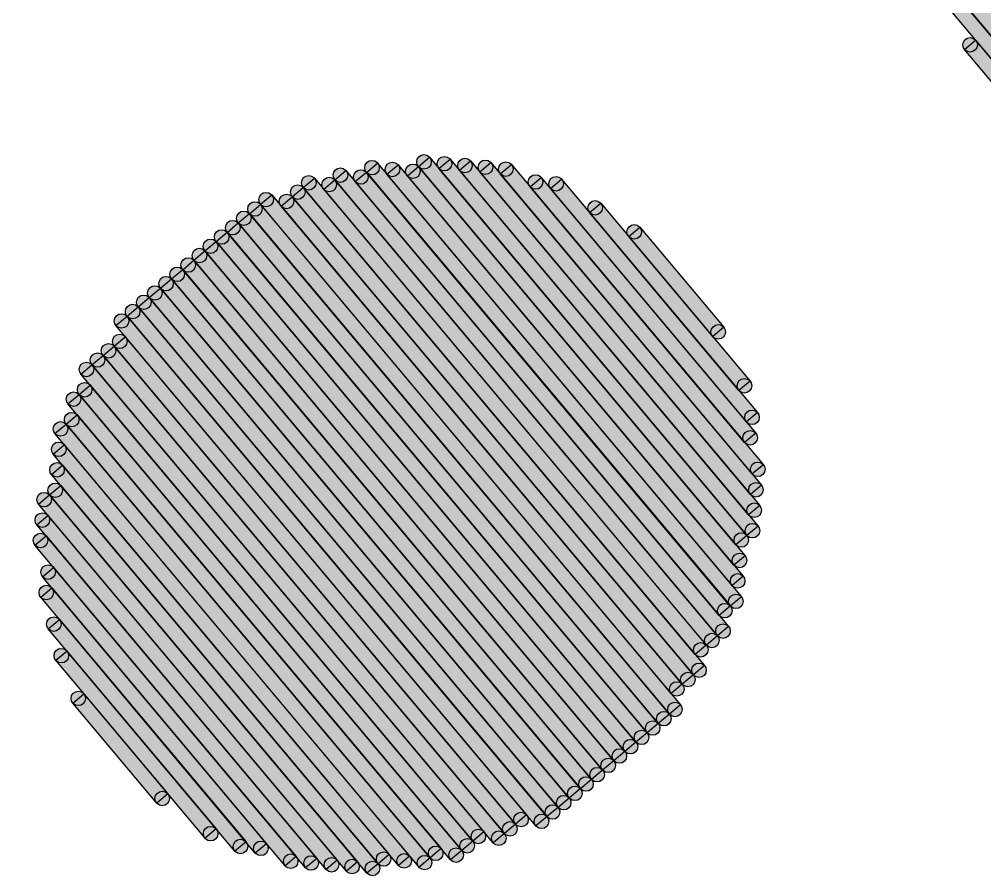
# Model space of a CAD drawing. Header units: millimetres. Extents: x -4 to 157, y -60 to 103.
# Drawn here: x 107.443 to 109.938, y -8.896 to -6.681 of the extents above; entities that cross this region are included whole.
import ezdxf

# ---------------------------------------------------------------- set-up
doc = ezdxf.new("R2010")
doc.units = ezdxf.units.MM
doc.layers.add('BottomSolder', color=6, linetype='Continuous', true_color=0xff00ff)

msp = doc.modelspace()

# ---------------------------------------------------------------- hatches: boundary and pattern name
at = {"layer": 'BottomSolder', "true_color": 0xff00ff}
for points in [[(95.9028, 10.0225), (95.9316, 10.0466), (111.3959, -8.3834), (111.3672, -8.4075)], [(95.8739, 9.9983), (95.9027, 10.0224), (111.3674, -8.4075), (111.3387, -8.4316)], [(109.8864, -6.7594), (109.9151, -6.7352), (111.3386, -8.4315), (111.3098, -8.4557)], [(108.4745, -7.0621), (108.5032, -7.0379), (109.3236, -8.0156), (109.2948, -8.0397)], [(108.34, -7.077), (108.3688, -7.0528), (109.3096, -8.1742), (109.2808, -8.1983)], [(108.393, -7.0815), (108.4217, -7.0574), (109.3143, -8.1212), (109.2855, -8.1454)], [(108.4459, -7.0862), (108.4746, -7.0621), (109.3191, -8.0684), (109.2903, -8.0926)], [(108.5274, -7.0667), (108.5562, -7.0426), (109.3525, -7.9914), (109.3238, -8.0156)], [(108.5804, -7.0715), (108.6091, -7.0473), (109.357, -7.9385), (109.3282, -7.9626)], [(108.6333, -7.0759), (108.6621, -7.0518), (109.3615, -7.8856), (109.3327, -7.9098)], [(108.6861, -7.0807), (108.7149, -7.0566), (109.3662, -7.8328), (109.3374, -7.8569)], [(108.2584, -7.0963), (108.2872, -7.0722), (109.2764, -8.2512), (109.2476, -8.2753)], [(108.3112, -7.101), (108.34, -7.0769), (109.281, -8.1982), (109.2523, -8.2224)], [(108.1768, -7.116), (108.2055, -7.0919), (109.2188, -8.2994), (109.1901, -8.3235)], [(108.2296, -7.1206), (108.2583, -7.0965), (109.2477, -8.2753), (109.2189, -8.2994)], [(108.7631, -7.114), (108.7918, -7.0899), (109.3466, -7.7511), (109.3179, -7.7753)], [(108.816, -7.1186), (108.8448, -7.0944), (109.3513, -7.6983), (109.3225, -7.7224)], [(108.0664, -7.1596), (108.0951, -7.1355), (109.1567, -8.4006), (109.128, -8.4247)], [(108.1481, -7.1402), (108.1769, -7.1161), (109.2141, -8.3523), (109.1854, -8.3765)], [(108.0376, -7.1838), (108.0663, -7.1597), (109.1521, -8.4535), (109.1233, -8.4776)], [(108.1193, -7.1642), (108.148, -7.1401), (109.1855, -8.3765), (109.1567, -8.4006)], [(108.917, -7.1808), (108.9458, -7.1566), (109.3318, -7.6166), (109.303, -7.6407)], [(108.0087, -7.2078), (108.0375, -7.1837), (109.1233, -8.4775), (109.0946, -8.5016)], [(107.9801, -7.2321), (108.0089, -7.2079), (109.0946, -8.5017), (109.0659, -8.5259)], [(107.9514, -7.2561), (107.9802, -7.232), (109.0657, -8.5258), (109.037, -8.5499)], [(109.0181, -7.2429), (109.0469, -7.2187), (109.2641, -7.4774), (109.2353, -7.5015)], [(107.9227, -7.2802), (107.9514, -7.2561), (109.037, -8.55), (109.0083, -8.5741)], [(107.8939, -7.3042), (107.9227, -7.2801), (109.0083, -8.5741), (108.9796, -8.5982)], [(107.865, -7.3286), (107.8938, -7.3044), (108.9796, -8.5982), (108.9508, -8.6223)], [(107.8365, -7.3526), (107.8652, -7.3285), (108.9508, -8.6223), (108.922, -8.6465)], [(107.8076, -7.3768), (107.8364, -7.3526), (108.9221, -8.6465), (108.8934, -8.6706)], [(107.7788, -7.4009), (107.8075, -7.3767), (108.8933, -8.6705), (108.8646, -8.6947)], [(107.7501, -7.425), (107.7788, -7.4008), (108.8645, -8.6947), (108.8358, -8.7188)], [(107.7214, -7.449), (107.7501, -7.4249), (108.8356, -8.7188), (108.8069, -8.7429)], [(107.6926, -7.4733), (107.7214, -7.4492), (108.8072, -8.7429), (108.7784, -8.767)], [(107.688, -7.526), (107.7167, -7.5019), (108.7541, -8.7383), (108.7253, -8.7624)], [(107.6592, -7.5503), (107.6879, -7.5262), (108.7254, -8.7624), (108.6966, -8.7865)], [(107.6304, -7.5744), (107.6592, -7.5503), (108.6966, -8.7866), (108.6679, -8.8107)], [(107.6017, -7.5987), (107.6305, -7.5745), (108.6439, -8.7819), (108.6151, -8.8061)], [(107.5972, -7.6512), (107.6259, -7.6271), (108.6151, -8.8061), (108.5863, -8.8302)], [(107.5685, -7.6754), (107.5973, -7.6513), (108.5863, -8.8303), (108.5575, -8.8544)], [(107.5637, -7.7283), (107.5924, -7.7042), (108.5334, -8.8256), (108.5046, -8.8497)], [(107.5349, -7.7525), (107.5637, -7.7284), (108.5047, -8.8496), (108.476, -8.8737)], [(107.5303, -7.8053), (107.559, -7.7812), (108.4518, -8.8451), (108.423, -8.8692)], [(107.5257, -7.8583), (107.5545, -7.8342), (108.3988, -8.8404), (108.3701, -8.8646)], [(107.4924, -7.9353), (107.5211, -7.9111), (108.3173, -8.8599), (108.2885, -8.884)], [(107.5211, -7.9111), (107.5499, -7.887), (108.3702, -8.8647), (108.3414, -8.8888)], [(107.4877, -7.9881), (107.5164, -7.964), (108.2643, -8.8552), (108.2356, -8.8794)], [(107.4832, -8.0409), (107.5119, -8.0168), (108.2115, -8.8507), (108.1828, -8.8748)], [(107.5026, -8.1226), (107.5314, -8.0985), (108.1587, -8.846), (108.1299, -8.8702)], [(107.498, -8.1755), (107.5267, -8.1514), (108.0816, -8.8128), (108.0528, -8.8369)], [(107.5176, -8.2572), (107.5463, -8.2331), (108.0288, -8.808), (108, -8.8322)], [(107.537, -8.3387), (107.5657, -8.3146), (107.9517, -8.7747), (107.923, -8.7989)], [(107.5807, -8.4491), (107.6095, -8.425), (107.8266, -8.6839), (107.7978, -8.708)]]:
    msp.add_hatch(color=6, dxfattribs=at).paths.add_polyline_path(points, flags=0)
h = msp.add_hatch(color=6, dxfattribs=at)
edge = h.paths.add_edge_path(flags=0)
edge.add_arc((109.9008, -6.7473), 0.0188, 0, 360)
h = msp.add_hatch(color=6, dxfattribs=at)
edge = h.paths.add_edge_path(flags=0)
edge.add_arc((108.4889, -7.05), 0.0188, 0, 360)
h = msp.add_hatch(color=6, dxfattribs=at)
edge = h.paths.add_edge_path(flags=0)
edge.add_arc((108.5418, -7.0546), 0.0188, 0, 360)
h = msp.add_hatch(color=6, dxfattribs=at)
edge = h.paths.add_edge_path(flags=0)
edge.add_arc((108.3544, -7.0649), 0.0188, 0, 360)
h = msp.add_hatch(color=6, dxfattribs=at)
edge = h.paths.add_edge_path(flags=0)
edge.add_arc((108.4073, -7.0695), 0.0188, 0, 360)
h = msp.add_hatch(color=6, dxfattribs=at)
edge = h.paths.add_edge_path(flags=0)
edge.add_arc((108.4602, -7.0742), 0.0188, 0, 360)
h = msp.add_hatch(color=6, dxfattribs=at)
edge = h.paths.add_edge_path(flags=0)
edge.add_arc((108.5948, -7.0594), 0.0188, 0, 360)
h = msp.add_hatch(color=6, dxfattribs=at)
edge = h.paths.add_edge_path(flags=0)
edge.add_arc((108.6477, -7.0639), 0.0188, 0, 360)
h = msp.add_hatch(color=6, dxfattribs=at)
edge = h.paths.add_edge_path(flags=0)
edge.add_arc((108.7005, -7.0686), 0.0188, 0, 360)
h = msp.add_hatch(color=6, dxfattribs=at)
edge = h.paths.add_edge_path(flags=0)
edge.add_arc((108.1911, -7.1039), 0.0188, 0, 360)
h = msp.add_hatch(color=6, dxfattribs=at)
edge = h.paths.add_edge_path(flags=0)
edge.add_arc((108.2728, -7.0842), 0.0188, 0, 360)
h = msp.add_hatch(color=6, dxfattribs=at)
edge = h.paths.add_edge_path(flags=0)
edge.add_arc((108.3256, -7.089), 0.0188, 0, 360)
h = msp.add_hatch(color=6, dxfattribs=at)
edge = h.paths.add_edge_path(flags=0)
edge.add_arc((108.7774, -7.1019), 0.0188, 0, 360)
h = msp.add_hatch(color=6, dxfattribs=at)
edge = h.paths.add_edge_path(flags=0)
edge.add_arc((108.8304, -7.1065), 0.0188, 0, 360)
h = msp.add_hatch(color=6, dxfattribs=at)
edge = h.paths.add_edge_path(flags=0)
edge.add_arc((108.1625, -7.1281), 0.0188, 0, 360)
h = msp.add_hatch(color=6, dxfattribs=at)
edge = h.paths.add_edge_path(flags=0)
edge.add_arc((108.244, -7.1086), 0.0188, 0, 360)
h = msp.add_hatch(color=6, dxfattribs=at)
edge = h.paths.add_edge_path(flags=0)
edge.add_arc((108.0807, -7.1475), 0.0188, 0, 360)
h = msp.add_hatch(color=6, dxfattribs=at)
edge = h.paths.add_edge_path(flags=0)
edge.add_arc((108.1336, -7.1522), 0.0188, 0, 360)
h = msp.add_hatch(color=6, dxfattribs=at)
edge = h.paths.add_edge_path(flags=0)
edge.add_arc((108.0519, -7.1717), 0.0188, 0, 360)
h = msp.add_hatch(color=6, dxfattribs=at)
edge = h.paths.add_edge_path(flags=0)
edge.add_arc((108.9314, -7.1687), 0.0188, 0, 360)
h = msp.add_hatch(color=6, dxfattribs=at)
edge = h.paths.add_edge_path(flags=0)
edge.add_arc((108.0231, -7.1957), 0.0188, 0, 360)
h = msp.add_hatch(color=6, dxfattribs=at)
edge = h.paths.add_edge_path(flags=0)
edge.add_arc((107.9945, -7.22), 0.0188, 0, 360)
h = msp.add_hatch(color=6, dxfattribs=at)
edge = h.paths.add_edge_path(flags=0)
edge.add_arc((109.0325, -7.2308), 0.0188, 0, 360)
h = msp.add_hatch(color=6, dxfattribs=at)
edge = h.paths.add_edge_path(flags=0)
edge.add_arc((107.9658, -7.2441), 0.0188, 0, 360)
h = msp.add_hatch(color=6, dxfattribs=at)
edge = h.paths.add_edge_path(flags=0)
edge.add_arc((107.937, -7.2681), 0.0188, 0, 360)
h = msp.add_hatch(color=6, dxfattribs=at)
edge = h.paths.add_edge_path(flags=0)
edge.add_arc((107.9083, -7.2921), 0.0188, 0, 360)
h = msp.add_hatch(color=6, dxfattribs=at)
edge = h.paths.add_edge_path(flags=0)
edge.add_arc((107.8794, -7.3165), 0.0188, 0, 360)
h = msp.add_hatch(color=6, dxfattribs=at)
edge = h.paths.add_edge_path(flags=0)
edge.add_arc((107.8508, -7.3406), 0.0188, 0, 360)
h = msp.add_hatch(color=6, dxfattribs=at)
edge = h.paths.add_edge_path(flags=0)
edge.add_arc((107.822, -7.3647), 0.0188, 0, 360)
h = msp.add_hatch(color=6, dxfattribs=at)
edge = h.paths.add_edge_path(flags=0)
edge.add_arc((107.7932, -7.3888), 0.0188, 0, 360)
h = msp.add_hatch(color=6, dxfattribs=at)
edge = h.paths.add_edge_path(flags=0)
edge.add_arc((107.7644, -7.4129), 0.0188, 0, 360)
h = msp.add_hatch(color=6, dxfattribs=at)
edge = h.paths.add_edge_path(flags=0)
edge.add_arc((107.7357, -7.4369), 0.0188, 0, 360)
h = msp.add_hatch(color=6, dxfattribs=at)
edge = h.paths.add_edge_path(flags=0)
edge.add_arc((107.707, -7.4612), 0.0188, 0, 360)
h = msp.add_hatch(color=6, dxfattribs=at)
edge = h.paths.add_edge_path(flags=0)
edge.add_arc((109.2497, -7.4895), 0.0188, 0, 360)
h = msp.add_hatch(color=6, dxfattribs=at)
edge = h.paths.add_edge_path(flags=0)
edge.add_arc((107.7023, -7.514), 0.0188, 0, 360)
h = msp.add_hatch(color=6, dxfattribs=at)
edge = h.paths.add_edge_path(flags=0)
edge.add_arc((107.6735, -7.5383), 0.0188, 0, 360)
h = msp.add_hatch(color=6, dxfattribs=at)
edge = h.paths.add_edge_path(flags=0)
edge.add_arc((107.6448, -7.5623), 0.0188, 0, 360)
h = msp.add_hatch(color=6, dxfattribs=at)
edge = h.paths.add_edge_path(flags=0)
edge.add_arc((107.6161, -7.5866), 0.0188, 0, 360)
h = msp.add_hatch(color=6, dxfattribs=at)
edge = h.paths.add_edge_path(flags=0)
edge.add_arc((109.3174, -7.6287), 0.0188, 0, 360)
h = msp.add_hatch(color=6, dxfattribs=at)
edge = h.paths.add_edge_path(flags=0)
edge.add_arc((107.6116, -7.6392), 0.0188, 0, 360)
h = msp.add_hatch(color=6, dxfattribs=at)
edge = h.paths.add_edge_path(flags=0)
edge.add_arc((107.5829, -7.6634), 0.0188, 0, 360)
h = msp.add_hatch(color=6, dxfattribs=at)
edge = h.paths.add_edge_path(flags=0)
edge.add_arc((107.5781, -7.7163), 0.0188, 0, 360)
h = msp.add_hatch(color=6, dxfattribs=at)
edge = h.paths.add_edge_path(flags=0)
edge.add_arc((109.3369, -7.7104), 0.0188, 0, 360)
h = msp.add_hatch(color=6, dxfattribs=at)
edge = h.paths.add_edge_path(flags=0)
edge.add_arc((107.5493, -7.7404), 0.0188, 0, 360)
h = msp.add_hatch(color=6, dxfattribs=at)
edge = h.paths.add_edge_path(flags=0)
edge.add_arc((109.3322, -7.7632), 0.0188, 0, 360)
h = msp.add_hatch(color=6, dxfattribs=at)
edge = h.paths.add_edge_path(flags=0)
edge.add_arc((107.5447, -7.7932), 0.0188, 0, 360)
h = msp.add_hatch(color=6, dxfattribs=at)
edge = h.paths.add_edge_path(flags=0)
edge.add_arc((107.5401, -7.8462), 0.0188, 0, 360)
h = msp.add_hatch(color=6, dxfattribs=at)
edge = h.paths.add_edge_path(flags=0)
edge.add_arc((109.3518, -7.8448), 0.0188, 0, 360)
h = msp.add_hatch(color=6, dxfattribs=at)
edge = h.paths.add_edge_path(flags=0)
edge.add_arc((107.5355, -7.899), 0.0188, 0, 360)
h = msp.add_hatch(color=6, dxfattribs=at)
edge = h.paths.add_edge_path(flags=0)
edge.add_arc((109.3471, -7.8977), 0.0188, 0, 360)
h = msp.add_hatch(color=6, dxfattribs=at)
edge = h.paths.add_edge_path(flags=0)
edge.add_arc((107.5067, -7.9232), 0.0188, 0, 360)
h = msp.add_hatch(color=6, dxfattribs=at)
edge = h.paths.add_edge_path(flags=0)
edge.add_arc((109.3426, -7.9505), 0.0188, 0, 360)
h = msp.add_hatch(color=6, dxfattribs=at)
edge = h.paths.add_edge_path(flags=0)
edge.add_arc((107.5021, -7.9761), 0.0188, 0, 360)
h = msp.add_hatch(color=6, dxfattribs=at)
edge = h.paths.add_edge_path(flags=0)
edge.add_arc((109.3381, -8.0035), 0.0188, 0, 360)
h = msp.add_hatch(color=6, dxfattribs=at)
edge = h.paths.add_edge_path(flags=0)
edge.add_arc((107.4976, -8.0288), 0.0188, 0, 360)
h = msp.add_hatch(color=6, dxfattribs=at)
edge = h.paths.add_edge_path(flags=0)
edge.add_arc((109.3092, -8.0276), 0.0188, 0, 360)
h = msp.add_hatch(color=6, dxfattribs=at)
edge = h.paths.add_edge_path(flags=0)
edge.add_arc((109.3047, -8.0805), 0.0188, 0, 360)
h = msp.add_hatch(color=6, dxfattribs=at)
edge = h.paths.add_edge_path(flags=0)
edge.add_arc((107.517, -8.1105), 0.0188, 0, 360)
h = msp.add_hatch(color=6, dxfattribs=at)
edge = h.paths.add_edge_path(flags=0)
edge.add_arc((109.2999, -8.1333), 0.0188, 0, 360)
h = msp.add_hatch(color=6, dxfattribs=at)
edge = h.paths.add_edge_path(flags=0)
edge.add_arc((107.5124, -8.1634), 0.0188, 0, 360)
h = msp.add_hatch(color=6, dxfattribs=at)
edge = h.paths.add_edge_path(flags=0)
edge.add_arc((109.2952, -8.1863), 0.0188, 0, 360)
h = msp.add_hatch(color=6, dxfattribs=at)
edge = h.paths.add_edge_path(flags=0)
edge.add_arc((109.2666, -8.2103), 0.0188, 0, 360)
h = msp.add_hatch(color=6, dxfattribs=at)
edge = h.paths.add_edge_path(flags=0)
edge.add_arc((107.5319, -8.2451), 0.0188, 0, 360)
h = msp.add_hatch(color=6, dxfattribs=at)
edge = h.paths.add_edge_path(flags=0)
edge.add_arc((109.262, -8.2632), 0.0188, 0, 360)
h = msp.add_hatch(color=6, dxfattribs=at)
edge = h.paths.add_edge_path(flags=0)
edge.add_arc((109.2333, -8.2874), 0.0188, 0, 360)
h = msp.add_hatch(color=6, dxfattribs=at)
edge = h.paths.add_edge_path(flags=0)
edge.add_arc((107.5513, -8.3267), 0.0188, 0, 360)
h = msp.add_hatch(color=6, dxfattribs=at)
edge = h.paths.add_edge_path(flags=0)
edge.add_arc((109.2044, -8.3115), 0.0188, 0, 360)
h = msp.add_hatch(color=6, dxfattribs=at)
edge = h.paths.add_edge_path(flags=0)
edge.add_arc((109.1998, -8.3644), 0.0188, 0, 360)
h = msp.add_hatch(color=6, dxfattribs=at)
edge = h.paths.add_edge_path(flags=0)
edge.add_arc((109.1711, -8.3885), 0.0188, 0, 360)
h = msp.add_hatch(color=6, dxfattribs=at)
edge = h.paths.add_edge_path(flags=0)
edge.add_arc((109.1424, -8.4127), 0.0188, 0, 360)
h = msp.add_hatch(color=6, dxfattribs=at)
edge = h.paths.add_edge_path(flags=0)
edge.add_arc((107.5951, -8.4371), 0.0188, 0, 360)
h = msp.add_hatch(color=6, dxfattribs=at)
edge = h.paths.add_edge_path(flags=0)
edge.add_arc((109.1377, -8.4656), 0.0188, 0, 360)
h = msp.add_hatch(color=6, dxfattribs=at)
edge = h.paths.add_edge_path(flags=0)
edge.add_arc((109.109, -8.4895), 0.0188, 0, 360)
h = msp.add_hatch(color=6, dxfattribs=at)
edge = h.paths.add_edge_path(flags=0)
edge.add_arc((109.0802, -8.5138), 0.0188, 0, 360)
h = msp.add_hatch(color=6, dxfattribs=at)
edge = h.paths.add_edge_path(flags=0)
edge.add_arc((109.0513, -8.5379), 0.0188, 0, 360)
h = msp.add_hatch(color=6, dxfattribs=at)
edge = h.paths.add_edge_path(flags=0)
edge.add_arc((109.0227, -8.562), 0.0188, 0, 360)
h = msp.add_hatch(color=6, dxfattribs=at)
edge = h.paths.add_edge_path(flags=0)
edge.add_arc((108.994, -8.5861), 0.0188, 0, 360)
h = msp.add_hatch(color=6, dxfattribs=at)
edge = h.paths.add_edge_path(flags=0)
edge.add_arc((108.9652, -8.6103), 0.0188, 0, 360)
h = msp.add_hatch(color=6, dxfattribs=at)
edge = h.paths.add_edge_path(flags=0)
edge.add_arc((108.9364, -8.6344), 0.0188, 0, 360)
h = msp.add_hatch(color=6, dxfattribs=at)
edge = h.paths.add_edge_path(flags=0)
edge.add_arc((108.9077, -8.6585), 0.0188, 0, 360)
h = msp.add_hatch(color=6, dxfattribs=at)
edge = h.paths.add_edge_path(flags=0)
edge.add_arc((107.8122, -8.6959), 0.0188, 0, 360)
h = msp.add_hatch(color=6, dxfattribs=at)
edge = h.paths.add_edge_path(flags=0)
edge.add_arc((108.879, -8.6826), 0.0188, 0, 360)
h = msp.add_hatch(color=6, dxfattribs=at)
edge = h.paths.add_edge_path(flags=0)
edge.add_arc((108.8501, -8.7068), 0.0188, 0, 360)
h = msp.add_hatch(color=6, dxfattribs=at)
edge = h.paths.add_edge_path(flags=0)
edge.add_arc((108.7397, -8.7504), 0.0188, 0, 360)
h = msp.add_hatch(color=6, dxfattribs=at)
edge = h.paths.add_edge_path(flags=0)
edge.add_arc((108.8213, -8.7309), 0.0188, 0, 360)
h = msp.add_hatch(color=6, dxfattribs=at)
edge = h.paths.add_edge_path(flags=0)
edge.add_arc((108.711, -8.7745), 0.0188, 0, 360)
h = msp.add_hatch(color=6, dxfattribs=at)
edge = h.paths.add_edge_path(flags=0)
edge.add_arc((108.7928, -8.755), 0.0188, 0, 360)
h = msp.add_hatch(color=6, dxfattribs=at)
edge = h.paths.add_edge_path(flags=0)
edge.add_arc((107.9374, -8.7868), 0.0188, 0, 360)
h = msp.add_hatch(color=6, dxfattribs=at)
edge = h.paths.add_edge_path(flags=0)
edge.add_arc((108.6295, -8.794), 0.0188, 0, 360)
h = msp.add_hatch(color=6, dxfattribs=at)
edge = h.paths.add_edge_path(flags=0)
edge.add_arc((108.6822, -8.7987), 0.0188, 0, 360)
h = msp.add_hatch(color=6, dxfattribs=at)
edge = h.paths.add_edge_path(flags=0)
edge.add_arc((108.0144, -8.8201), 0.0188, 0, 360)
h = msp.add_hatch(color=6, dxfattribs=at)
edge = h.paths.add_edge_path(flags=0)
edge.add_arc((108.0672, -8.8248), 0.0188, 0, 360)
h = msp.add_hatch(color=6, dxfattribs=at)
edge = h.paths.add_edge_path(flags=0)
edge.add_arc((108.6007, -8.8181), 0.0188, 0, 360)
h = msp.add_hatch(color=6, dxfattribs=at)
edge = h.paths.add_edge_path(flags=0)
edge.add_arc((108.3845, -8.8525), 0.0188, 0, 360)
h = msp.add_hatch(color=6, dxfattribs=at)
edge = h.paths.add_edge_path(flags=0)
edge.add_arc((108.519, -8.8377), 0.0188, 0, 360)
h = msp.add_hatch(color=6, dxfattribs=at)
edge = h.paths.add_edge_path(flags=0)
edge.add_arc((108.5719, -8.8424), 0.0188, 0, 360)
h = msp.add_hatch(color=6, dxfattribs=at)
edge = h.paths.add_edge_path(flags=0)
edge.add_arc((108.1443, -8.8581), 0.0188, 0, 360)
h = msp.add_hatch(color=6, dxfattribs=at)
edge = h.paths.add_edge_path(flags=0)
edge.add_arc((108.1971, -8.8627), 0.0188, 0, 360)
h = msp.add_hatch(color=6, dxfattribs=at)
edge = h.paths.add_edge_path(flags=0)
edge.add_arc((108.2499, -8.8673), 0.0188, 0, 360)
h = msp.add_hatch(color=6, dxfattribs=at)
edge = h.paths.add_edge_path(flags=0)
edge.add_arc((108.3029, -8.8719), 0.0188, 0, 360)
h = msp.add_hatch(color=6, dxfattribs=at)
edge = h.paths.add_edge_path(flags=0)
edge.add_arc((108.3558, -8.8768), 0.0188, 0, 360)
h = msp.add_hatch(color=6, dxfattribs=at)
edge = h.paths.add_edge_path(flags=0)
edge.add_arc((108.4374, -8.8572), 0.0188, 0, 360)
h = msp.add_hatch(color=6, dxfattribs=at)
edge = h.paths.add_edge_path(flags=0)
edge.add_arc((108.4903, -8.8617), 0.0188, 0, 360)

# ---------------------------------------------------------------- linework, layer by layer
at = {"layer": 'BottomSolder', "color": 6, "true_color": 0xff00ff}
for p, q in [((95.9027, 10.0224), (111.3674, -8.4075)), ((111.3672, -8.4075), (95.9028, 10.0225)), ((111.3387, -8.4316), (95.8739, 9.9983)), ((109.8864, -6.7594), (109.9151, -6.7352)), ((109.9151, -6.7352), (111.3386, -8.4315)), ((111.3098, -8.4557), (109.8864, -6.7594)), ((108.4745, -7.0621), (108.5032, -7.0379)), ((108.5032, -7.0379), (109.3236, -8.0156)), ((108.34, -7.077), (108.3688, -7.0528)), ((108.3688, -7.0528), (109.3096, -8.1742)), ((108.393, -7.0815), (108.4217, -7.0574)), ((108.4217, -7.0574), (109.3143, -8.1212)), ((108.4459, -7.0862), (108.4746, -7.0621)), ((109.2948, -8.0397), (108.4745, -7.0621)), ((108.4746, -7.0621), (109.3191, -8.0684)), ((108.5274, -7.0667), (108.5562, -7.0426)), ((108.5562, -7.0426), (109.3525, -7.9914)), ((108.5804, -7.0715), (108.6091, -7.0473)), ((108.6091, -7.0473), (109.357, -7.9385)), ((108.6333, -7.0759), (108.6621, -7.0518)), ((108.6621, -7.0518), (109.3615, -7.8856)), ((108.6861, -7.0807), (108.7149, -7.0566)), ((108.7149, -7.0566), (109.3662, -7.8328)), ((108.2584, -7.0963), (108.2872, -7.0722)), ((108.2872, -7.0722), (109.2764, -8.2512)), ((108.3112, -7.101), (108.34, -7.0769)), ((108.34, -7.0769), (109.281, -8.1982)), ((109.2808, -8.1983), (108.34, -7.077)), ((109.2855, -8.1454), (108.393, -7.0815)), ((109.2903, -8.0926), (108.4459, -7.0862)), ((109.3238, -8.0156), (108.5274, -7.0667)), ((109.3282, -7.9626), (108.5804, -7.0715)), ((109.3327, -7.9098), (108.6333, -7.0759)), ((109.3374, -7.8569), (108.6861, -7.0807)), ((108.1768, -7.116), (108.2055, -7.0919)), ((108.2055, -7.0919), (109.2188, -8.2994)), ((108.2296, -7.1206), (108.2583, -7.0965)), ((108.2583, -7.0965), (109.2477, -8.2753)), ((109.2476, -8.2753), (108.2584, -7.0963)), ((109.2523, -8.2224), (108.3112, -7.101)), ((108.7631, -7.114), (108.7918, -7.0899)), ((108.7918, -7.0899), (109.3466, -7.7511)), ((108.816, -7.1186), (108.8448, -7.0944)), ((108.8448, -7.0944), (109.3513, -7.6983)), ((108.0664, -7.1596), (108.0951, -7.1355)), ((108.0951, -7.1355), (109.1567, -8.4006)), ((108.1481, -7.1402), (108.1769, -7.1161)), ((109.1901, -8.3235), (108.1768, -7.116)), ((108.1769, -7.1161), (109.2141, -8.3523)), ((109.2189, -8.2994), (108.2296, -7.1206)), ((109.3179, -7.7753), (108.7631, -7.114)), ((109.3225, -7.7224), (108.816, -7.1186)), ((108.0376, -7.1838), (108.0663, -7.1597)), ((108.0663, -7.1597), (109.1521, -8.4535)), ((109.128, -8.4247), (108.0664, -7.1596)), ((108.1193, -7.1642), (108.148, -7.1401)), ((108.148, -7.1401), (109.1855, -8.3765)), ((109.1854, -8.3765), (108.1481, -7.1402)), ((108.917, -7.1808), (108.9458, -7.1566)), ((108.9458, -7.1566), (109.3318, -7.6166)), ((108.0087, -7.2078), (108.0375, -7.1837)), ((108.0375, -7.1837), (109.1233, -8.4775)), ((109.1233, -8.4776), (108.0376, -7.1838)), ((109.1567, -8.4006), (108.1193, -7.1642)), ((109.303, -7.6407), (108.917, -7.1808)), ((107.9801, -7.2321), (108.0089, -7.2079)), ((109.0946, -8.5016), (108.0087, -7.2078)), ((108.0089, -7.2079), (109.0946, -8.5017)), ((107.9514, -7.2561), (107.9802, -7.232)), ((109.0659, -8.5259), (107.9801, -7.2321)), ((107.9802, -7.232), (109.0657, -8.5258)), ((109.0181, -7.2429), (109.0469, -7.2187)), ((109.0469, -7.2187), (109.2641, -7.4774)), ((107.9227, -7.2802), (107.9514, -7.2561)), ((109.037, -8.5499), (107.9514, -7.2561)), ((107.9514, -7.2561), (109.037, -8.55)), ((109.2353, -7.5015), (109.0181, -7.2429)), ((107.8939, -7.3042), (107.9227, -7.2801)), ((107.9227, -7.2801), (109.0083, -8.5741)), ((109.0083, -8.5741), (107.9227, -7.2802)), ((107.865, -7.3286), (107.8938, -7.3044)), ((107.8938, -7.3044), (108.9796, -8.5982)), ((108.9796, -8.5982), (107.8939, -7.3042)), ((107.8365, -7.3526), (107.8652, -7.3285)), ((108.9508, -8.6223), (107.865, -7.3286)), ((107.8652, -7.3285), (108.9508, -8.6223)), ((107.8076, -7.3768), (107.8364, -7.3526)), ((107.8364, -7.3526), (108.9221, -8.6465)), ((108.922, -8.6465), (107.8365, -7.3526)), ((107.7788, -7.4009), (107.8075, -7.3767)), ((107.8075, -7.3767), (108.8933, -8.6705)), ((108.8934, -8.6706), (107.8076, -7.3768)), ((107.7501, -7.425), (107.7788, -7.4008)), ((107.7788, -7.4008), (108.8645, -8.6947)), ((108.8646, -8.6947), (107.7788, -7.4009)), ((107.7214, -7.449), (107.7501, -7.4249)), ((107.7501, -7.4249), (108.8356, -8.7188)), ((108.8358, -8.7188), (107.7501, -7.425)), ((107.6926, -7.4733), (107.7214, -7.4492)), ((108.8069, -8.7429), (107.7214, -7.449)), ((107.7214, -7.4492), (108.8072, -8.7429)), ((108.7784, -8.767), (107.6926, -7.4733)), ((109.2641, -7.4774), (109.2353, -7.5015)), ((107.688, -7.526), (107.7167, -7.5019)), ((107.7167, -7.5019), (108.7541, -8.7383)), ((107.6592, -7.5503), (107.6879, -7.5262)), ((107.6879, -7.5262), (108.7254, -8.7624)), ((108.7253, -8.7624), (107.688, -7.526)), ((107.6304, -7.5744), (107.6592, -7.5503)), ((108.6966, -8.7865), (107.6592, -7.5503)), ((107.6592, -7.5503), (108.6966, -8.7866)), ((107.6017, -7.5987), (107.6305, -7.5745)), ((108.6679, -8.8107), (107.6304, -7.5744)), ((107.6305, -7.5745), (108.6439, -8.7819)), ((108.6151, -8.8061), (107.6017, -7.5987)), ((107.5972, -7.6512), (107.6259, -7.6271)), ((107.6259, -7.6271), (108.6151, -8.8061)), ((109.3318, -7.6166), (109.303, -7.6407)), ((107.5685, -7.6754), (107.5973, -7.6513)), ((108.5863, -8.8302), (107.5972, -7.6512)), ((107.5973, -7.6513), (108.5863, -8.8303)), ((108.5575, -8.8544), (107.5685, -7.6754)), ((107.5637, -7.7283), (107.5924, -7.7042)), ((107.5924, -7.7042), (108.5334, -8.8256)), ((109.3513, -7.6983), (109.3225, -7.7224)), ((107.5349, -7.7525), (107.5637, -7.7284)), ((108.5046, -8.8497), (107.5637, -7.7283)), ((107.5637, -7.7284), (108.5047, -8.8496)), ((108.476, -8.8737), (107.5349, -7.7525)), ((109.3466, -7.7511), (109.3179, -7.7753)), ((107.5303, -7.8053), (107.559, -7.7812)), ((107.559, -7.7812), (108.4518, -8.8451)), ((108.423, -8.8692), (107.5303, -7.8053)), ((107.5257, -7.8583), (107.5545, -7.8342)), ((107.5545, -7.8342), (108.3988, -8.8404)), ((109.3662, -7.8328), (109.3374, -7.8569)), ((108.3701, -8.8646), (107.5257, -7.8583)), ((109.3615, -7.8856), (109.3327, -7.9098)), ((107.4924, -7.9353), (107.5211, -7.9111)), ((107.5211, -7.9111), (107.5499, -7.887)), ((108.3414, -8.8888), (107.5211, -7.9111)), ((107.5211, -7.9111), (108.3173, -8.8599)), ((107.5499, -7.887), (108.3702, -8.8647)), ((108.2885, -8.884), (107.4924, -7.9353)), ((109.357, -7.9385), (109.3282, -7.9626)), ((107.4877, -7.9881), (107.5164, -7.964)), ((107.5164, -7.964), (108.2643, -8.8552)), ((108.2356, -8.8794), (107.4877, -7.9881)), ((109.3525, -7.9914), (109.3238, -8.0156)), ((107.4832, -8.0409), (107.5119, -8.0168)), ((107.5119, -8.0168), (108.2115, -8.8507)), ((109.3236, -8.0156), (109.2948, -8.0397)), ((108.1828, -8.8748), (107.4832, -8.0409)), ((109.3191, -8.0684), (109.2903, -8.0926)), ((107.5026, -8.1226), (107.5314, -8.0985)), ((107.5314, -8.0985), (108.1587, -8.846)), ((108.1299, -8.8702), (107.5026, -8.1226)), ((109.3143, -8.1212), (109.2855, -8.1454)), ((107.498, -8.1755), (107.5267, -8.1514)), ((107.5267, -8.1514), (108.0816, -8.8128)), ((108.0528, -8.8369), (107.498, -8.1755)), ((109.3096, -8.1742), (109.2808, -8.1983)), ((109.281, -8.1982), (109.2523, -8.2224)), ((107.5176, -8.2572), (107.5463, -8.2331)), ((107.5463, -8.2331), (108.0288, -8.808)), ((108, -8.8322), (107.5176, -8.2572)), ((109.2764, -8.2512), (109.2476, -8.2753)), ((109.2477, -8.2753), (109.2189, -8.2994)), ((109.2188, -8.2994), (109.1901, -8.3235)), ((107.537, -8.3387), (107.5657, -8.3146)), ((107.5657, -8.3146), (107.9517, -8.7747)), ((107.923, -8.7989), (107.537, -8.3387)), ((109.2141, -8.3523), (109.1854, -8.3765)), ((109.1855, -8.3765), (109.1567, -8.4006)), ((109.1567, -8.4006), (109.128, -8.4247)), ((107.5807, -8.4491), (107.6095, -8.425)), ((107.6095, -8.425), (107.8266, -8.6839)), ((107.7978, -8.708), (107.5807, -8.4491)), ((109.1521, -8.4535), (109.1233, -8.4776)), ((109.1233, -8.4775), (109.0946, -8.5016)), ((109.0946, -8.5017), (109.0659, -8.5259)), ((109.0657, -8.5258), (109.037, -8.5499)), ((109.037, -8.55), (109.0083, -8.5741)), ((109.0083, -8.5741), (108.9796, -8.5982)), ((108.9796, -8.5982), (108.9508, -8.6223)), ((108.9508, -8.6223), (108.922, -8.6465)), ((108.9221, -8.6465), (108.8934, -8.6706)), ((107.8266, -8.6839), (107.7978, -8.708)), ((108.8933, -8.6705), (108.8646, -8.6947)), ((108.8645, -8.6947), (108.8358, -8.7188)), ((108.8356, -8.7188), (108.8069, -8.7429)), ((108.7541, -8.7383), (108.7253, -8.7624)), ((108.8072, -8.7429), (108.7784, -8.767)), ((107.9517, -8.7747), (107.923, -8.7989)), ((108.6439, -8.7819), (108.6151, -8.8061)), ((108.7254, -8.7624), (108.6966, -8.7865)), ((108.0288, -8.808), (108, -8.8322)), ((108.6151, -8.8061), (108.5863, -8.8302)), ((108.6966, -8.7866), (108.6679, -8.8107)), ((108.0816, -8.8128), (108.0528, -8.8369)), ((108.5334, -8.8256), (108.5046, -8.8497)), ((108.5863, -8.8303), (108.5575, -8.8544)), ((108.1587, -8.846), (108.1299, -8.8702)), ((108.2115, -8.8507), (108.1828, -8.8748)), ((108.2643, -8.8552), (108.2356, -8.8794)), ((108.3173, -8.8599), (108.2885, -8.884)), ((108.3988, -8.8404), (108.3701, -8.8646)), ((108.4518, -8.8451), (108.423, -8.8692)), ((108.5047, -8.8496), (108.476, -8.8737)), ((108.3702, -8.8647), (108.3414, -8.8888))]:
    msp.add_line(p, q, dxfattribs=at)
at = {"layer": 'BottomSolder'}
for centre in [(109.9008, -6.7473), (108.4889, -7.05), (108.5418, -7.0546), (108.3544, -7.0649), (108.4073, -7.0695), (108.4602, -7.0742), (108.5948, -7.0594), (108.6477, -7.0639), (108.7005, -7.0686), (108.1911, -7.1039), (108.2728, -7.0842), (108.3256, -7.089), (108.7774, -7.1019), (108.8304, -7.1065), (108.1625, -7.1281), (108.244, -7.1086), (108.0807, -7.1475), (108.1336, -7.1522), (108.0519, -7.1717), (108.9314, -7.1687), (108.0231, -7.1957), (107.9945, -7.22), (109.0325, -7.2308), (107.9658, -7.2441), (107.937, -7.2681), (107.9083, -7.2921), (107.8794, -7.3165), (107.8508, -7.3406), (107.822, -7.3647), (107.7932, -7.3888), (107.7644, -7.4129), (107.7357, -7.4369), (107.707, -7.4612), (109.2497, -7.4895), (107.7023, -7.514), (107.6735, -7.5383), (107.6448, -7.5623), (107.6161, -7.5866), (109.3174, -7.6287), (107.6116, -7.6392), (107.5829, -7.6634), (107.5781, -7.7163), (109.3369, -7.7104), (107.5493, -7.7404), (109.3322, -7.7632), (107.5447, -7.7932), (107.5401, -7.8462), (109.3518, -7.8448), (107.5355, -7.899), (109.3471, -7.8977), (107.5067, -7.9232), (109.3426, -7.9505), (107.5021, -7.9761), (109.3381, -8.0035), (107.4976, -8.0288), (109.3092, -8.0276), (109.3047, -8.0805), (107.517, -8.1105), (109.2999, -8.1333), (107.5124, -8.1634), (109.2952, -8.1863), (109.2666, -8.2103), (107.5319, -8.2451), (109.262, -8.2632), (109.2333, -8.2874), (107.5513, -8.3267), (109.2044, -8.3115), (109.1998, -8.3644), (109.1711, -8.3885), (109.1424, -8.4127), (107.5951, -8.4371), (109.1377, -8.4656), (109.109, -8.4895), (109.0802, -8.5138), (109.0513, -8.5379), (109.0227, -8.562), (108.994, -8.5861), (108.9652, -8.6103), (108.9364, -8.6344), (108.9077, -8.6585), (107.8122, -8.6959), (108.879, -8.6826), (108.8501, -8.7068), (108.7397, -8.7504), (108.8213, -8.7309), (108.711, -8.7745), (108.7928, -8.755), (107.9374, -8.7868), (108.6295, -8.794), (108.6822, -8.7987), (108.0144, -8.8201), (108.0672, -8.8248), (108.6007, -8.8181), (108.3845, -8.8525), (108.519, -8.8377), (108.5719, -8.8424), (108.1443, -8.8581), (108.1971, -8.8627), (108.2499, -8.8673), (108.3029, -8.8719), (108.3558, -8.8768), (108.4374, -8.8572), (108.4903, -8.8617)]:
    msp.add_circle(centre, 0.0188, dxfattribs=at)

doc.saveas('drawing.dxf')
